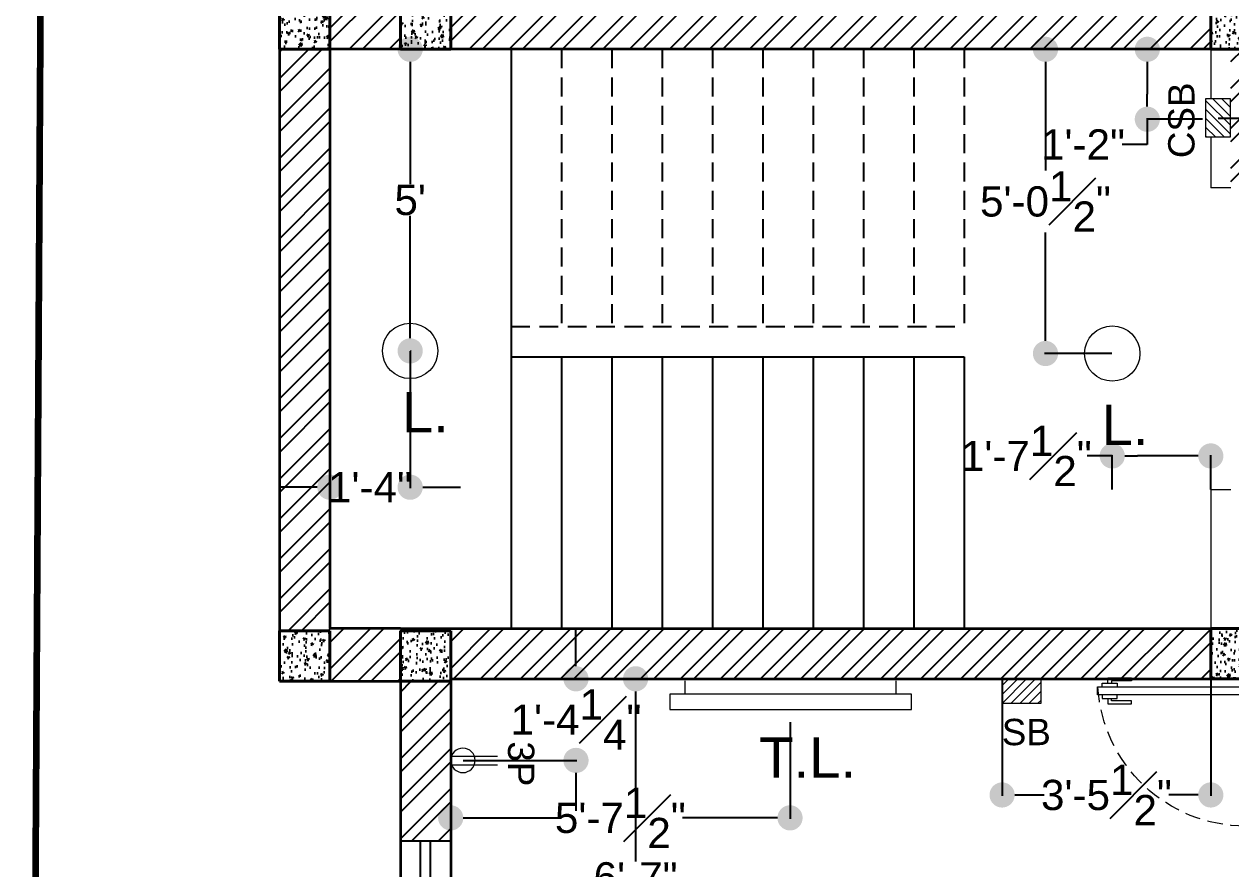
# Model space of a CAD drawing. Header units: inches. Extents: x 4161 to 8381, y 472 to 1500.
# Drawn here: x 7683.2 to 7923, y 1056.4 to 1224.2 of the extents above; entities that cross this region are included whole.
import ezdxf

# ---------------------------------------------------------------- set-up
doc = ezdxf.new("R2010")
doc.units = ezdxf.units.IN
doc.header["$MEASUREMENT"] = 0
doc.linetypes.add('ACAD_ISO03W100', pattern=[30, 12, -18])
doc.linetypes.add('HIDDEN', pattern=[0.375, 0.25, -0.125])
doc.layers.get('0').update_dxf_attribs({"lineweight": 35})
for name, color, linetype, lineweight in [('0.Columns', 1, 'Continuous', 35), ('1.Wall', 7, 'Continuous', 35), ('Beam', 170, 'Continuous', 15), ('Box', 7, 'Continuous', 15), ('Doors & Furni', 20, 'Continuous', 5), ('E_Elements', 7, 'Continuous', 15), ('E_FITTINGS', 7, 'Continuous', 15), ('Hatch', 7, 'Continuous', 15)]:
    doc.layers.add(name, color=color, linetype=linetype, lineweight=lineweight)
for name, color, linetype in [('3.Windows', 130, 'Continuous'), ('4.Hatch', 14, 'Continuous'), ('5.Texts', 50, 'Continuous'), ('6.Stairs', 161, 'Continuous'), ('7.Dimention', 8, 'Continuous'), ('Wires', 90, 'Continuous')]:
    doc.layers.add(name, color=color, linetype=linetype)
doc.styles.get("Standard").update_dxf_attribs({"font": 'arial.ttf'})
doc.dimstyles.get("Standard").update_dxf_attribs({"dimtxt": 6, "dimasz": 5, "dimexe": 0.18, "dimexo": 0.0625, "dimgap": 0.09, "dimtad": 0, "dimtih": 1, "dimtoh": 1, "dimzin": 0, "dimdsep": 46, "dimlunit": 4, "dimtxsty": 'Standard', "dimblk": 'DOT', "dimcen": 0.09, "dimadec": 0, "dimazin": 0, "dimtfac": 1, "dimtofl": 0, "dimtmove": 0, "dimatfit": 3, "dimfxl": 1, "dimfrac": 1, "dimtolj": 1, "dimtzin": 0, "dimarcsym": 0})

# ---------------------------------------------------------------- blocks, each defined once
blk = doc.blocks.new('window7 virtical')
at = {"layer": '3.Windows', "color": 141, "true_color": 0xadddf7}
for p, q in [((4405.51, 1605.94), (4405.51, 1689.94)), ((4407.51, 1605.94), (4407.51, 1689.94))]:
    blk.add_line(p, q, dxfattribs=at)
at = {"layer": '3.Windows'}
for p, q in [((4401.51, 1605.94), (4411.51, 1605.94)), ((4411.51, 1605.94), (4406.83, 1605.94)), ((4406.83, 1605.94), (4406.83, 1605.94))]:
    blk.add_line(p, q, dxfattribs=at)
blk.add_lwpolyline([(4411.51, 1605.94), (4411.51, 1689.94), (4401.51, 1689.94), (4401.51, 1605.94)], close=True, dxfattribs=at)
blk = doc.blocks.new('Door')
at = {"layer": 'Doors & Furni', "color": 20}
for p, q in [((4002.74, 982.3), (4001.9, 982.3)), ((4001.9, 982.3), (4001.9, 978.61)), ((4004.74, 983.4), (4002.74, 983.4)), ((4002.74, 983.4), (4002.74, 947.4)), ((4004.74, 947.4), (4004.74, 983.4)), ((4004.74, 982.3), (4005.57, 982.3)), ((4005.57, 982.3), (4005.57, 978.61)), ((4001.9, 980.9), (4000.59, 980.9)), ((4000.59, 980.9), (4000.59, 975.13)), ((4001.34, 975.13), (4001.34, 980.06)), ((4001.34, 980.06), (4001.9, 980.06)), ((4005.57, 980.9), (4006.88, 980.9)), ((4006.13, 980.06), (4005.57, 980.06)), ((4006.13, 975.13), (4006.13, 980.06)), ((4006.88, 980.9), (4006.88, 975.13)), ((4001.9, 978.61), (4002.74, 978.61)), ((4005.57, 978.61), (4004.74, 978.61)), ((4000.59, 975.13), (4001.34, 975.13)), ((4006.88, 975.13), (4006.13, 975.13)), ((4002.74, 947.4), (4004.74, 947.4))]:
    blk.add_line(p, q, dxfattribs=at)
at = {"layer": 'Doors & Furni', "color": 1, "linetype": 'HIDDEN', "ltscale": 15}
blk.add_line((4002.74, 947.4), (4036.59, 947.4), dxfattribs=at)
blk.add_arc((4000.59, 947.4), 36, 0, 86.583, dxfattribs=at)
blk = doc.blocks.new('Hatch')
at = {"layer": '4.Hatch', "color": 244, "linetype": 'Continuous', "true_color": 0x991b1e}
for p, q in [((3054.72, 1312.58), (3058.45, 1316.31)), ((3054.72, 1309.93), (3061.1, 1316.31)), ((3056.4, 1306.31), (3066.4, 1316.31)), ((3059.05, 1306.31), (3069.05, 1316.31)), ((3064.36, 1306.31), (3074.36, 1316.31)), ((3067.01, 1306.31), (3077.01, 1316.31)), ((3072.31, 1306.31), (3082.31, 1316.31)), ((3074.96, 1306.31), (3084.96, 1316.31)), ((3080.27, 1306.31), (3090.27, 1316.31)), ((3082.92, 1306.31), (3092.92, 1316.31)), ((3088.22, 1306.31), (3097.38, 1315.47)), ((3090.87, 1306.31), (3097.38, 1312.82)), ((3096.18, 1306.31), (3097.38, 1307.52)), ((3044.72, 1299.93), (3051.1, 1306.31)), ((3044.72, 1294.63), (3054.72, 1304.63)), ((3044.72, 1291.98), (3054.72, 1301.98)), ((3044.72, 1286.67), (3054.72, 1296.67)), ((3044.72, 1284.02), (3054.72, 1294.02)), ((3044.72, 1278.72), (3054.72, 1288.72)), ((3044.72, 1276.07), (3054.72, 1286.07)), ((3044.72, 1270.76), (3054.72, 1280.76)), ((3044.72, 1268.11), (3054.72, 1278.11)), ((3048.3, 1266.39), (3054.72, 1272.81)), ((3050.95, 1266.39), (3054.72, 1270.16)), ((3044.72, 1151.44), (3049.92, 1156.64)), ((3044.72, 1148.79), (3052.57, 1156.64)), ((3044.72, 1143.48), (3054.72, 1153.48)), ((3044.72, 1140.83), (3054.72, 1150.83)), ((3044.72, 1135.53), (3054.72, 1145.53)), ((3044.72, 1132.88), (3054.72, 1142.88)), ((3044.72, 1127.57), (3054.72, 1137.57)), ((3047.11, 1127.31), (3054.72, 1134.92)), ((3052.41, 1127.31), (3054.72, 1129.62)), ((3030.72, 1121.53), (3036.5, 1127.31)), ((3030.72, 1118.88), (3039.15, 1127.31)), ((3034.46, 1117.31), (3044.46, 1127.31)), ((3054.72, 1121.66), (3060.37, 1127.31)), ((3054.72, 1119.01), (3063.02, 1127.31)), ((3058.32, 1117.31), (3068.32, 1127.31)), ((3060.97, 1117.31), (3070.97, 1127.31)), ((3066.28, 1117.31), (3076.28, 1127.31)), ((3068.93, 1117.31), (3078.93, 1127.31)), ((3074.23, 1117.31), (3084.23, 1127.31)), ((3076.88, 1117.31), (3086.88, 1127.31)), ((3082.19, 1117.31), (3092.19, 1127.31)), ((3084.84, 1117.31), (3094.84, 1127.31)), ((3090.14, 1117.31), (3100.14, 1127.31)), ((3092.79, 1117.31), (3102.79, 1127.31)), ((3098.1, 1117.31), (3108.1, 1127.31)), ((3100.75, 1117.31), (3110.75, 1127.31)), ((3106.05, 1117.31), (3116.05, 1127.31)), ((3108.7, 1117.31), (3118.7, 1127.31)), ((3114.01, 1117.31), (3124.01, 1127.31)), ((3116.66, 1117.31), (3126.66, 1127.31)), ((3121.96, 1117.31), (3131.96, 1127.31)), ((3124.61, 1117.31), (3134.61, 1127.31)), ((3129.92, 1117.31), (3139.92, 1127.31)), ((3132.57, 1117.31), (3142.57, 1127.31)), ((3137.87, 1117.31), (3147.87, 1127.31)), ((3140.52, 1117.31), (3150.52, 1127.31)), ((3145.83, 1117.31), (3155.83, 1127.31)), ((3148.48, 1117.31), (3158.48, 1127.31)), ((3153.78, 1117.31), (3163.78, 1127.31)), ((3156.43, 1117.31), (3166.43, 1127.31)), ((3161.74, 1117.31), (3171.74, 1127.31)), ((3164.39, 1117.31), (3174.39, 1127.31)), ((3169.69, 1117.31), (3179.69, 1127.31)), ((3172.34, 1117.31), (3182.34, 1127.31)), ((3177.65, 1117.31), (3187.65, 1127.31)), ((3180.3, 1117.31), (3190.3, 1127.31)), ((3185.6, 1117.31), (3195.6, 1127.31)), ((3188.25, 1117.31), (3198.25, 1127.31)), ((3193.56, 1117.31), (3203.56, 1127.31)), ((3196.21, 1117.31), (3205.72, 1126.82)), ((3037.11, 1117.31), (3044.72, 1124.92)), ((3042.41, 1117.31), (3044.72, 1119.62)), ((3201.51, 1117.31), (3205.72, 1121.52)), ((3204.16, 1117.31), (3205.72, 1118.87)), ((3209.72, 1114.91), (3212.12, 1117.31)), ((3209.72, 1109.61), (3215.72, 1115.61)), ((3209.72, 1106.96), (3215.72, 1112.96)), ((3209.72, 1101.66), (3215.72, 1107.66)), ((3209.72, 1099), (3215.72, 1105)), ((3209.72, 1093.7), (3215.72, 1099.7)), ((3209.72, 1091.05), (3215.72, 1097.05)), ((3213.79, 1089.81), (3215.72, 1091.75))]:
    blk.add_line(p, q, dxfattribs=at)
blk = doc.blocks.new('O')
at = {"layer": 'E_Elements', "ltscale": 4}
for p, q in [((9523.61, 2111.57), (9520.91, 2111.57)), ((9523.61, 2069.68), (9520.91, 2069.68))]:
    blk.add_line(p, q, dxfattribs=at)
at = {"layer": 'E_Elements', "ltscale": 0.01}
blk.add_lwpolyline([(9526.61, 2066.63), (9526.61, 2114.63), (9523.61, 2114.63), (9523.61, 2066.63)], close=True, dxfattribs=at)
blk = doc.blocks.new('2')
at = {"layer": 'Hatch', "ltscale": 0.01}
h = blk.add_hatch(dxfattribs=at)
h.set_pattern_fill('ANSI31', color=256, scale=10, style=0)
h.paths.add_polyline_path([(7846.79, 2035.92), (7841.97, 2035.92), (7841.97, 2028.24), (7846.79, 2028.24)])
at = {"layer": 'E_Elements'}
blk.add_lwpolyline([(7841.97, 2028.24), (7846.79, 2028.24), (7846.79, 2035.92), (7841.97, 2035.92)], close=True, dxfattribs=at)
blk = doc.blocks.new('Column2.0')
at = {"layer": '0.Columns', "true_color": 0x991b1e}
h = blk.add_hatch(dxfattribs=at)
h.set_pattern_fill('AR-CONC', color=244, scale=0.54)
h.set_pattern_definition([(50, (868.9964, 332.3348), (3.873205, -0.3388615), [0.405, -4.455]), (355, (868.9964, 332.335), (-0.7492572, 4.0618375), [0.324, -3.564]), (100.45144, (869.319, 332.3066), (3.1239478, 3.722976), [0.344197, -3.7861674]), (46.1842, (868.9964, 333.415), (5.763103, -0.893804), [0.6075, -6.6825]), (96.63564, (869.4767, 333.3403), (5.0471745, 5.2602404), [0.516296, -5.679254]), (351.18416, (868.9964, 333.415), (5.0471745, 5.26024), [0.486, -5.346]), (21, (869.5364, 333.1448), (3.223298, -2.174142), [0.405, -4.455]), (326, (869.5364, 333.145), (1.3139028, 3.9158102), [0.324, -3.564]), (71.45144, (869.805, 332.9636), (4.537201, 1.7416682), [0.344197, -3.7861674]), (37.5, (868.9964, 332.3348), (0.0656632, 1.7976268), [0, -3.5208, 0, -3.618, 0, -3.5775]), (7.5, (868.9964, 332.3348), (1.4205755, 2.1298232), [0, -2.0628, 0, -3.4398, 0, -1.3635]), (327.5, (867.7922, 332.3348), (2.88264116, -0.1217963), [0, -1.35, 0, -4.212, 0, -5.589]), (317.5, (867.2522, 332.3348), (3.1492053, 0.5405669), [0, -1.755, 0, -2.7972, 0, -3.969])])
h.paths.add_polyline_path([(4674.88, 1327.63), (4674.88, 1337.63), (4664.88, 1337.63), (4664.88, 1327.63)])
at = {"layer": '0.Columns', "linetype": 'ACAD_ISO03W100', "lineweight": 40}
for p, q in [((4674.88, 1337.63), (4664.88, 1337.63)), ((4664.88, 1337.63), (4664.88, 1327.63)), ((4674.88, 1327.63), (4674.88, 1337.63)), ((4664.88, 1327.63), (4674.88, 1327.63))]:
    blk.add_line(p, q, dxfattribs=at)
blk = doc.blocks.new('1111111111111111')
at = {"layer": 'E_FITTINGS', "ltscale": 3}
for p, q in [((8001.12, 2853.82), (8010.23, 2853.82)), ((8001.12, 2852.1), (8010.23, 2852.1))]:
    blk.add_line(p, q, dxfattribs=at)
blk.add_circle((8003.38, 2852.96), 2.42, dxfattribs=at)
blk = doc.blocks.new('_Dot')
at = {"color": 0, "linetype": 'ByBlock', "lineweight": -2}
blk.add_line((-0.5, 0), (-1, 0), dxfattribs=at)
at = {"color": 0, "linetype": 'ByBlock', "lineweight": 60, "const_width": 0.5}
blk.add_lwpolyline([(-0.25, 0, 1), (0.25, 0, 1)], format="xyb", close=True, dxfattribs=at)
blk = doc.blocks.new('*D146')
at = {"layer": '7.Dimention', "color": 0, "lineweight": -2, "transparency": 16777216}
for p, q in [((7792.86, 1099.19), (7792.86, 1104.19)), ((7773.92, 1094.19), (7793.04, 1094.19)), ((7770.46, 1077.98), (7793.04, 1077.98)), ((7792.86, 1072.98), (7792.86, 1067.98))]:
    blk.add_line(p, q, dxfattribs=at)
at = {"layer": 'Defpoints', "color": 0, "transparency": 16777216}
for p in [(7773.86, 1094.19), (7770.39, 1077.98), (7792.86, 1077.98)]:
    blk.add_point(p, dxfattribs=at)
at = {"layer": '7.Dimention', "color": 0, "lineweight": -2, "transparency": 16777216, "xscale": 5, "yscale": 5, "zscale": 5}
for p, rotation in [((7792.86, 1094.19), 270), ((7792.86, 1077.98), 90)]:
    blk.add_blockref('_Dot', p, dxfattribs=dict(at, rotation=rotation))
at = {"layer": '7.Dimention', "color": 0, "transparency": 16777216, "insert": (7792.86, 1086.08), "char_height": 6, "attachment_point": 5}
blk.add_mtext('\\A1;1\'-4{\\H1x;\\S1#4;}"', dxfattribs=at)
blk = doc.blocks.new('*D147')
at = {"layer": '7.Dimention', "color": 0, "lineweight": -2, "transparency": 16777216}
for p, q in [((7776.57, 1094.19), (7804.88, 1094.19)), ((7804.7, 1089.19), (7804.7, 1057.88)), ((7804.7, 1020.26), (7804.7, 1051.57)), ((7777.36, 1015.26), (7804.88, 1015.26))]:
    blk.add_line(p, q, dxfattribs=at)
at = {"layer": 'Defpoints', "color": 0, "transparency": 16777216}
for p in [(7776.51, 1094.19), (7777.3, 1015.26), (7804.7, 1015.26)]:
    blk.add_point(p, dxfattribs=at)
at = {"layer": '7.Dimention', "color": 0, "lineweight": -2, "transparency": 16777216, "xscale": 5, "yscale": 5, "zscale": 5}
for p, rotation in [((7804.7, 1094.19), 90), ((7804.7, 1015.26), 270)]:
    blk.add_blockref('_Dot', p, dxfattribs=dict(at, rotation=rotation))
at = {"layer": '7.Dimention', "color": 0, "transparency": 16777216, "insert": (7804.7, 1054.72), "char_height": 6, "attachment_point": 5}
blk.add_mtext('\\A1;6\'-7"', dxfattribs=at)
blk = doc.blocks.new('*D148')
at = {"layer": '7.Dimention', "color": 0, "lineweight": -2, "transparency": 16777216}
for p, q in [((7767.97, 1085.59), (7767.97, 1066.39)), ((7835.38, 1085.59), (7835.38, 1066.39)), ((7772.97, 1066.57), (7789.32, 1066.57)), ((7830.38, 1066.57), (7814.03, 1066.57))]:
    blk.add_line(p, q, dxfattribs=at)
at = {"layer": 'Defpoints', "color": 0, "transparency": 16777216}
for p in [(7767.97, 1085.65), (7835.38, 1085.65), (7835.38, 1066.57)]:
    blk.add_point(p, dxfattribs=at)
at = {"layer": '7.Dimention', "color": 0, "lineweight": -2, "transparency": 16777216, "xscale": 5, "yscale": 5, "zscale": 5, "rotation": 180}
blk.add_blockref('_Dot', (7767.97, 1066.57), dxfattribs=at)
at = {"layer": '7.Dimention', "color": 0, "lineweight": -2, "transparency": 16777216, "xscale": 5, "yscale": 5, "zscale": 5}
blk.add_blockref('_Dot', (7835.38, 1066.57), dxfattribs=at)
at = {"layer": '7.Dimention', "color": 0, "transparency": 16777216, "insert": (7801.67, 1066.57), "char_height": 6, "attachment_point": 5}
blk.add_mtext('\\A1;5\'-7{\\H1x;\\S1#2;}"', dxfattribs=at)
blk = doc.blocks.new('*D149')
at = {"layer": '7.Dimention', "color": 0, "lineweight": -2, "transparency": 16777216}
for p, q in [((7877.51, 1094.03), (7877.51, 1070.94)), ((7918.97, 1094.12), (7918.97, 1070.94)), ((7882.51, 1071.12), (7885.89, 1071.12)), ((7913.97, 1071.12), (7910.6, 1071.12))]:
    blk.add_line(p, q, dxfattribs=at)
at = {"layer": 'Defpoints', "color": 0, "transparency": 16777216}
for p in [(7877.51, 1094.09), (7918.97, 1094.19), (7877.51, 1071.12)]:
    blk.add_point(p, dxfattribs=at)
at = {"layer": '7.Dimention', "color": 0, "lineweight": -2, "transparency": 16777216, "xscale": 5, "yscale": 5, "zscale": 5, "rotation": 180}
blk.add_blockref('_Dot', (7877.51, 1071.12), dxfattribs=at)
at = {"layer": '7.Dimention', "color": 0, "lineweight": -2, "transparency": 16777216, "xscale": 5, "yscale": 5, "zscale": 5}
blk.add_blockref('_Dot', (7918.97, 1071.12), dxfattribs=at)
at = {"layer": '7.Dimention', "color": 0, "transparency": 16777216, "insert": (7898.24, 1071.12), "char_height": 6, "attachment_point": 5}
blk.add_mtext('\\A1;3\'-5{\\H1x;\\S1#2;}"', dxfattribs=at)
blk = doc.blocks.new('*D157')
at = {"layer": '7.Dimention', "color": 0, "lineweight": -2, "transparency": 16777216}
for p, q in [((7917.35, 1219.19), (7906.18, 1219.19)), ((7906.36, 1214.19), (7906.36, 1210.3)), ((7917.35, 1205.3), (7906.18, 1205.3)), ((7906.36, 1205.3), (7906.36, 1200.3)), ((7906.36, 1200.3), (7901.36, 1200.3))]:
    blk.add_line(p, q, dxfattribs=at)
at = {"layer": 'Defpoints', "color": 0, "transparency": 16777216}
for p in [(7917.42, 1219.19), (7906.36, 1205.3), (7917.42, 1205.3)]:
    blk.add_point(p, dxfattribs=at)
at = {"layer": '7.Dimention', "color": 0, "lineweight": -2, "transparency": 16777216, "xscale": 5, "yscale": 5, "zscale": 5}
for p, rotation in [((7906.36, 1219.19), 90), ((7906.36, 1205.3), 270)]:
    blk.add_blockref('_Dot', p, dxfattribs=dict(at, rotation=rotation))
at = {"layer": '7.Dimention', "color": 0, "transparency": 16777216, "insert": (7893.58, 1200.3), "char_height": 6, "attachment_point": 5}
blk.add_mtext('\\A1;1\'-2"', dxfattribs=at)
blk = doc.blocks.new('*D158')
at = {"layer": '7.Dimention', "color": 0, "lineweight": -2, "transparency": 16777216}
for p, q in [((7898.79, 1219.19), (7885.95, 1219.19)), ((7886.13, 1214.19), (7886.13, 1195.15)), ((7886.13, 1163.78), (7886.13, 1182.82)), ((7899.33, 1158.78), (7885.95, 1158.78))]:
    blk.add_line(p, q, dxfattribs=at)
at = {"layer": 'Defpoints', "color": 0, "transparency": 16777216}
for p in [(7898.86, 1219.19), (7886.13, 1158.78), (7899.39, 1158.78)]:
    blk.add_point(p, dxfattribs=at)
at = {"layer": '7.Dimention', "color": 0, "lineweight": -2, "transparency": 16777216, "xscale": 5, "yscale": 5, "zscale": 5}
for p, rotation in [((7886.13, 1219.19), 90), ((7886.13, 1158.78), 270)]:
    blk.add_blockref('_Dot', p, dxfattribs=dict(at, rotation=rotation))
at = {"layer": '7.Dimention', "color": 0, "transparency": 16777216, "insert": (7886.13, 1188.98), "char_height": 6, "attachment_point": 5}
blk.add_mtext('\\A1;5\'-0{\\H1x;\\S1#2;}"', dxfattribs=at)
blk = doc.blocks.new('*D159')
at = {"layer": '7.Dimention', "color": 0, "lineweight": -2, "transparency": 16777216}
for p, q in [((7899.39, 1138.44), (7894.39, 1138.44)), ((7899.39, 1131.75), (7899.39, 1138.62)), ((7913.97, 1138.44), (7904.39, 1138.44)), ((7918.97, 1131.75), (7918.97, 1138.62))]:
    blk.add_line(p, q, dxfattribs=at)
at = {"layer": 'Defpoints', "color": 0, "transparency": 16777216}
for p in [(7899.39, 1138.44), (7899.39, 1131.69), (7918.97, 1131.69)]:
    blk.add_point(p, dxfattribs=at)
at = {"layer": '7.Dimention', "color": 0, "lineweight": -2, "transparency": 16777216, "xscale": 5, "yscale": 5, "zscale": 5, "rotation": 180}
blk.add_blockref('_Dot', (7899.39, 1138.44), dxfattribs=at)
at = {"layer": '7.Dimention', "color": 0, "lineweight": -2, "transparency": 16777216, "xscale": 5, "yscale": 5, "zscale": 5}
blk.add_blockref('_Dot', (7918.97, 1138.44), dxfattribs=at)
at = {"layer": '7.Dimention', "color": 0, "transparency": 16777216, "insert": (7882.32, 1138.44), "char_height": 6, "attachment_point": 5}
blk.add_mtext('\\A1;1\'-7{\\H1x;\\S1#2;}"', dxfattribs=at)
blk = doc.blocks.new('*D160')
at = {"layer": '7.Dimention', "color": 0, "lineweight": -2, "transparency": 16777216}
for p, q in [((7758.03, 1219.19), (7760.1, 1219.19)), ((7759.92, 1214.19), (7759.92, 1192.39)), ((7759.92, 1164.3), (7759.92, 1186.1)), ((7759.98, 1159.3), (7760.1, 1159.3))]:
    blk.add_line(p, q, dxfattribs=at)
at = {"layer": 'Defpoints', "color": 0, "transparency": 16777216}
for p in [(7757.97, 1219.19), (7759.92, 1159.3), (7759.92, 1159.3)]:
    blk.add_point(p, dxfattribs=at)
at = {"layer": '7.Dimention', "color": 0, "lineweight": -2, "transparency": 16777216, "xscale": 5, "yscale": 5, "zscale": 5}
for p, rotation in [((7759.92, 1219.19), 90), ((7759.92, 1159.3), 270)]:
    blk.add_blockref('_Dot', p, dxfattribs=dict(at, rotation=rotation))
at = {"layer": '7.Dimention', "color": 0, "transparency": 16777216, "insert": (7759.92, 1189.24), "char_height": 6, "attachment_point": 5}
blk.add_mtext("\\A1;5'", dxfattribs=at)
blk = doc.blocks.new('*D161')
at = {"layer": '7.Dimention', "color": 0, "lineweight": -2, "transparency": 16777216}
for p, q in [((7759.92, 1159.24), (7759.92, 1132.05)), ((7743.97, 1157.05), (7743.97, 1132.05)), ((7738.97, 1132.23), (7733.97, 1132.23)), ((7764.92, 1132.23), (7769.92, 1132.23))]:
    blk.add_line(p, q, dxfattribs=at)
at = {"layer": 'Defpoints', "color": 0, "transparency": 16777216}
for p in [(7759.92, 1159.3), (7743.97, 1157.11), (7759.92, 1132.23)]:
    blk.add_point(p, dxfattribs=at)
at = {"layer": '7.Dimention', "color": 0, "lineweight": -2, "transparency": 16777216, "xscale": 5, "yscale": 5, "zscale": 5}
blk.add_blockref('_Dot', (7743.97, 1132.23), dxfattribs=at)
at = {"layer": '7.Dimention', "color": 0, "lineweight": -2, "transparency": 16777216, "xscale": 5, "yscale": 5, "zscale": 5, "rotation": 180}
blk.add_blockref('_Dot', (7759.92, 1132.23), dxfattribs=at)
at = {"layer": '7.Dimention', "color": 0, "transparency": 16777216, "insert": (7751.94, 1132.23), "char_height": 6, "attachment_point": 5}
blk.add_mtext('\\A1;1\'-4"', dxfattribs=at)
blk = doc.blocks.new('Title Box 2.0')
at = {"lineweight": 100, "ltscale": 0.5}
blk.add_lwpolyline([(4996.97, 684.44), (5689.78, 684.44), (5694.53, 1520.13), (5001.72, 1520.13), (4996.97, 684.44)], dxfattribs=at)

msp = doc.modelspace()

# ---------------------------------------------------------------- linework, layer by layer
at = {"layer": '1.Wall'}
for p, q in [((7733.972, 1229.186), (7733.972, 1093.736)), ((7918.972, 1229.186), (7918.972, 1219.186)), ((7757.972, 1219.186), (7743.972, 1219.186)), ((7757.972, 1219.186), (7743.972, 1219.186)), ((7743.972, 1219.186), (7743.972, 1104.186)), ((7922.972, 1219.186), (7757.972, 1219.186)), ((7757.972, 1104.186), (7743.972, 1104.186)), ((7757.972, 1104.186), (7922.972, 1104.186)), ((7733.972, 1093.736), (7757.972, 1093.736)), ((7757.972, 1093.736), (7757.972, 938.186)), ((7767.972, 1094.186), (7922.972, 1094.186)), ((7767.972, 1094.186), (7767.972, 948.186))]:
    msp.add_line(p, q, dxfattribs=at)
at = {"layer": '4.Hatch', "color": 244, "linetype": 'Continuous', "true_color": 0x991b1e}
for p, q in [((7733.972, 1213.401), (7739.757, 1219.186)), ((7733.972, 1218.705), (7734.454, 1219.186)), ((7733.972, 1210.75), (7742.409, 1219.186)), ((7733.972, 1205.446), (7743.972, 1215.446)), ((7733.972, 1202.795), (7743.972, 1212.795)), ((7733.972, 1197.492), (7743.972, 1207.492)), ((7733.972, 1194.84), (7743.972, 1204.84)), ((7733.972, 1189.537), (7743.972, 1199.537)), ((7733.972, 1186.885), (7743.972, 1196.885)), ((7733.972, 1181.582), (7743.972, 1191.582)), ((7733.972, 1178.93), (7743.972, 1188.93)), ((7733.972, 1173.627), (7743.972, 1183.627)), ((7733.972, 1170.975), (7743.972, 1180.975)), ((7733.972, 1165.672), (7743.972, 1175.672)), ((7733.972, 1163.02), (7743.972, 1173.02)), ((7733.972, 1157.717), (7743.972, 1167.717)), ((7733.972, 1155.065), (7743.972, 1165.065)), ((7733.972, 1149.762), (7743.972, 1159.762)), ((7733.972, 1147.11), (7743.972, 1157.11)), ((7733.972, 1141.807), (7743.972, 1151.807)), ((7733.972, 1139.155), (7743.972, 1149.155)), ((7733.972, 1133.852), (7743.972, 1143.852)), ((7733.972, 1131.2), (7743.972, 1141.2)), ((7733.972, 1125.897), (7743.972, 1135.897)), ((7733.972, 1123.245), (7743.972, 1133.245)), ((7733.972, 1117.942), (7743.972, 1127.942)), ((7733.972, 1115.29), (7743.972, 1125.29)), ((7733.972, 1109.987), (7743.972, 1119.987)), ((7733.972, 1107.335), (7743.972, 1117.335)), ((7735.676, 1103.736), (7743.972, 1112.032)), ((7738.328, 1103.736), (7743.972, 1109.38)), ((7743.631, 1103.736), (7744.081, 1104.186)), ((7743.972, 1096.122), (7752.036, 1104.186)), ((7743.972, 1101.426), (7746.733, 1104.186)), ((7744.237, 1093.736), (7754.688, 1104.186)), ((7759.541, 1103.736), (7759.991, 1104.186)), ((7762.192, 1103.736), (7762.643, 1104.186)), ((7767.496, 1103.736), (7767.946, 1104.186)), ((7767.972, 1096.257), (7775.901, 1104.186)), ((7767.972, 1101.561), (7770.598, 1104.186)), ((7768.553, 1094.186), (7778.553, 1104.186)), ((7773.856, 1094.186), (7783.856, 1104.186)), ((7776.508, 1094.186), (7786.508, 1104.186)), ((7781.811, 1094.186), (7791.811, 1104.186)), ((7784.463, 1094.186), (7794.463, 1104.186)), ((7789.766, 1094.186), (7799.766, 1104.186)), ((7792.417, 1094.186), (7802.417, 1104.186)), ((7797.721, 1094.186), (7807.721, 1104.186)), ((7800.372, 1094.186), (7810.372, 1104.186)), ((7805.676, 1094.186), (7815.676, 1104.186)), ((7808.327, 1094.186), (7818.327, 1104.186)), ((7813.631, 1094.186), (7823.631, 1104.186)), ((7816.282, 1094.186), (7826.282, 1104.186)), ((7821.586, 1094.186), (7831.586, 1104.186)), ((7824.237, 1094.186), (7834.237, 1104.186)), ((7829.541, 1094.186), (7839.541, 1104.186)), ((7832.192, 1094.186), (7842.192, 1104.186)), ((7837.496, 1094.186), (7847.496, 1104.186)), ((7840.147, 1094.186), (7850.147, 1104.186)), ((7845.45, 1094.186), (7855.45, 1104.186)), ((7848.102, 1094.186), (7858.102, 1104.186)), ((7853.405, 1094.186), (7863.405, 1104.186)), ((7856.057, 1094.186), (7866.057, 1104.186)), ((7861.36, 1094.186), (7871.36, 1104.186)), ((7864.012, 1094.186), (7874.012, 1104.186)), ((7869.315, 1094.186), (7879.315, 1104.186)), ((7871.967, 1094.186), (7881.967, 1104.186)), ((7877.27, 1094.186), (7887.27, 1104.186)), ((7879.922, 1094.186), (7889.922, 1104.186)), ((7885.225, 1094.186), (7895.225, 1104.186)), ((7887.877, 1094.186), (7897.877, 1104.186)), ((7893.18, 1094.186), (7903.18, 1104.186)), ((7895.832, 1094.186), (7905.832, 1104.186)), ((7901.319, 1094.37), (7911.135, 1104.186)), ((7903.964, 1094.363), (7913.787, 1104.186)), ((7909.218, 1094.314), (7919.09, 1104.186)), ((7749.541, 1093.736), (7757.972, 1102.167)), ((7911.845, 1094.29), (7918.972, 1101.417)), ((7752.192, 1093.736), (7757.972, 1099.516)), ((7917.1, 1094.241), (7918.972, 1096.113)), ((7757.496, 1093.736), (7757.972, 1094.212)), ((7757.972, 1086.257), (7765.451, 1093.736)), ((7757.972, 1091.561), (7760.147, 1093.736)), ((7757.972, 1083.606), (7767.972, 1093.606)), ((7757.972, 1078.302), (7767.972, 1088.302)), ((7757.972, 1075.651), (7767.972, 1085.651)), ((7757.972, 1070.347), (7767.972, 1080.347)), ((7757.972, 1067.696), (7767.972, 1077.696)), ((7757.972, 1062.392), (7767.972, 1072.392)), ((7760.161, 1061.929), (7767.972, 1069.741)), ((7765.464, 1061.929), (7767.972, 1064.438))]:
    msp.add_line(p, q, dxfattribs=at)
at = {"layer": '6.Stairs', "linetype": 'Continuous', "ltscale": 15}
msp.add_line((7779.972, 1219.186), (7779.972, 1164.115), dxfattribs=at)
at = {"layer": '6.Stairs', "linetype": 'HIDDEN', "ltscale": 15}
for p, q in [((7789.972, 1219.186), (7789.972, 1164.115)), ((7799.972, 1219.186), (7799.972, 1164.115)), ((7809.972, 1219.186), (7809.972, 1164.115)), ((7819.972, 1219.186), (7819.972, 1164.115)), ((7829.972, 1219.186), (7829.972, 1164.115)), ((7839.972, 1219.186), (7839.972, 1164.115)), ((7849.972, 1219.186), (7849.972, 1164.115)), ((7859.972, 1219.186), (7859.972, 1164.115)), ((7869.972, 1219.186), (7869.972, 1164.115)), ((7779.972, 1164.115), (7869.972, 1164.115))]:
    msp.add_line(p, q, dxfattribs=at)
at = {"layer": '6.Stairs'}
for p, q in [((7779.972, 1164.115), (7779.972, 1158.115)), ((7779.972, 1158.115), (7779.972, 1104.186)), ((7779.972, 1158.115), (7869.972, 1158.115)), ((7789.972, 1158.115), (7789.972, 1104.186)), ((7799.972, 1158.115), (7799.972, 1104.186)), ((7809.972, 1158.115), (7809.972, 1104.186)), ((7819.972, 1158.115), (7819.972, 1104.186)), ((7829.972, 1158.115), (7829.972, 1104.186)), ((7839.972, 1158.115), (7839.972, 1104.186)), ((7849.972, 1158.115), (7849.972, 1104.186)), ((7859.972, 1158.115), (7859.972, 1104.186)), ((7869.972, 1158.115), (7869.972, 1104.186))]:
    msp.add_line(p, q, dxfattribs=at)
at = {"layer": 'Beam'}
for p, q in [((7918.972, 1219.186), (7918.972, 1209.416)), ((7918.972, 1201.732), (7918.972, 1191.686)), ((7922.972, 1191.686), (7918.972, 1191.686)), ((7918.972, 1131.686), (7918.972, 1104.186)), ((7922.972, 1131.686), (7918.972, 1131.686))]:
    msp.add_line(p, q, dxfattribs=at)
at = {"layer": 'E_Elements', "color": 7}
for centre in [(7759.917, 1159.304), (7899.391, 1158.778)]:
    msp.add_circle(centre, 5.5, dxfattribs=at)
at = {"layer": 'Wires'}
msp.add_line((7920.44, 1205.535), (7932.124, 1205.535), dxfattribs=at)

# ---------------------------------------------------------------- block references
at = {"layer": '0.Columns'}
for name, p in [('Hatch', (4713.255, 101.872)), ('Column2.0', (3069.09, -108.443)), ('Column2.0', (3093.09, -108.443)), ('Column2.0', (3254.09, -108.443)), ('Column2.0', (3069.09, -233.893)), ('Column2.0', (3093.09, -233.893)), ('Column2.0', (3254.09, -233.443))]:
    msp.add_blockref(name, p, dxfattribs=at)
at = {"layer": '1.Wall'}
msp.add_blockref('window7 virtical', (3356.458, -628.008), dxfattribs=at)
at = {"layer": 'Box'}
msp.add_blockref('Title Box 2.0', (2686.258, -20.163), dxfattribs=at)
at = {"layer": 'Doors & Furni', "color": 20, "xscale": -0.8176649432620681, "yscale": 0.8176649432620681, "zscale": 0.8176649432620681, "rotation": 90}
msp.add_blockref('Door', (8700.573, 4365.512), dxfattribs=at)
at = {"layer": 'E_Elements', "color": 7, "xscale": -1}
for p, rotation in [((76.03, 3237.651), 180), ((9913.432, 8936.06), 90)]:
    msp.add_blockref('2', p, dxfattribs=dict(at, rotation=rotation))
at = {"layer": 'E_Elements', "color": 7, "rotation": 270}
msp.add_blockref('O', (5744.89, 10614.711), dxfattribs=at)
at = {"layer": 'E_FITTINGS', "xscale": -1, "rotation": 180}
msp.add_blockref('1111111111111111', (-232.985, 3930.941), dxfattribs=at)

# ---------------------------------------------------------------- texts
at = {"layer": '5.Texts', "color": 7, "char_height": 5.2318, "attachment_point": 1}
for s, insert, rotation in [('\\pxqc;CSB', (7910.5, 1168.882), 90), ('\\pxqc;3P', (7784.584, 1113.503), 270)]:
    msp.add_mtext_dynamic_manual_height_columns(s, width=72.40653, gutter_width=0.654, heights=[23.305], dxfattribs=dict(at, insert=insert, rotation=rotation))
at = {"layer": '5.Texts', "color": 7, "attachment_point": 1}
for s, width, gutter_width, heights, insert, char_height in [('\\pxqc;L.', 110.71706, 1, [35.636], (7707.587, 1151.112), 8), ('\\pxqc;L.', 110.71706, 1, [35.636], (7846.584, 1148.593), 8), ('\\pxqc;SB', 72.40653, 0.654, [23.305], (7846.12, 1086.232), 5.2318), ('\\pxqc;T.L.', 110.71706, 1, [35.636], (7783.505, 1082.531), 8)]:
    msp.add_mtext_dynamic_manual_height_columns(s, width=width, gutter_width=gutter_width, heights=heights, dxfattribs=dict(at, insert=insert, char_height=char_height))

# ---------------------------------------------------------------- dimensions: what is measured, and where the dimension line sits
at = {"layer": '7.Dimention'}
for base, p1, p2, picture, middle in [((7759.917, 1159.304), (7757.972, 1219.186), (7759.917, 1159.304), '*D160', (7759.917, 1189.245)), ((7886.128, 1158.778), (7898.856, 1219.186), (7899.391, 1158.778), '*D158', (7886.128, 1188.982)), ((7906.359, 1205.295), (7917.417, 1219.186), (7917.417, 1205.295), '*D157', (7893.577, 1200.295)), ((7792.85834, 1077.98097), (7773.85591, 1094.18602), (7770.3949, 1077.98097), '*D146', (7792.85834, 1086.0835))]:
    dim = msp.add_linear_dim(base=base, p1=p1, p2=p2, angle=90, dimstyle='Standard', dxfattribs=at)
    dim.commit()
    dim.dimension.update_dxf_attribs({"geometry": picture, "text_midpoint": middle})
for base, p1, p2, picture, middle in [((7759.9175, 1132.2277), (7743.9723, 1157.1102), (7759.9175, 1159.3038), '*D161', (7751.9449, 1132.2277)), ((7877.513, 1071.121), (7918.972, 1094.186), (7877.513, 1094.088), '*D149', (7898.243, 1071.121))]:
    dim = msp.add_linear_dim(base=base, p1=p1, p2=p2, dimstyle='Standard', dxfattribs=at)
    dim.commit()
    dim.dimension.update_dxf_attribs({"geometry": picture, "text_midpoint": middle, "dimtype": 160})
for base, p1, p2, picture, middle in [((7899.391, 1138.439), (7918.972, 1131.686), (7899.391, 1131.686), '*D159', (7882.316, 1138.439)), ((7835.3766, 1066.572), (7767.9723, 1085.6507), (7835.3766, 1085.6507), '*D148', (7801.6744, 1066.572))]:
    dim = msp.add_linear_dim(base=base, p1=p1, p2=p2, dimstyle='Standard', dxfattribs=at)
    dim.commit()
    dim.dimension.update_dxf_attribs({"geometry": picture, "text_midpoint": middle})
dim = msp.add_linear_dim(base=(7804.696, 1015.258), p1=(7776.508, 1094.186), p2=(7777.3, 1015.258), angle=90, dimstyle='Standard', dxfattribs=at)
dim.commit()
dim.dimension.update_dxf_attribs({"geometry": '*D147', "text_midpoint": (7804.696, 1054.722), "dimtype": 160})

doc.saveas('drawing.dxf')
